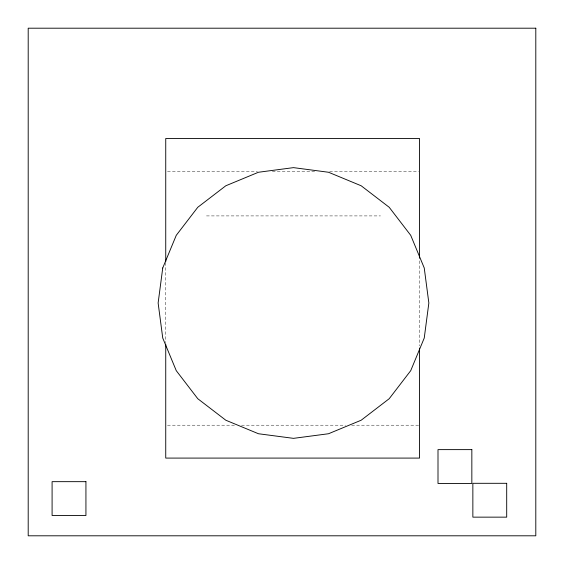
<?xml version="1.0" encoding="UTF-8"?>
<svg xmlns="http://www.w3.org/2000/svg" width="564" height="564" viewBox="0 0 564 564"><rect width="100%" height="100%" fill="white"/><g stroke="black" fill="none" stroke-linecap="round" stroke-linejoin="round"><path stroke-width="0.42" stroke-dasharray="2.82 2.11" d="M167.501 171.4L257.388 171.4M272.37 171.4L315.551 171.4M329.651 171.4L418.657 171.4M206.494 215.913L380.488 215.913M167.501 425.2L235.357 425.2M241.526 425.2L345.513 425.2M351.682 425.2L418.657 425.2M419.538 260.885L419.538 345.887M165.738 262.648L165.738 342.757"/><path stroke-width="0.85" d="M419.538 258.241L419.538 138.511L165.738 138.511L165.738 261.767M419.538 348.037L419.538 458.088L165.738 458.088L165.738 344.125M162.742 267.963L158.131 302.995L162.742 338.033L176.264 370.675L197.774 398.713L225.811 420.222L258.46 433.744L293.491 438.355L328.523 433.744L361.171 420.222L389.202 398.713L410.719 370.675L424.241 338.033L428.851 302.995L424.241 267.963L410.719 235.315L389.202 207.284L361.171 185.775L328.523 172.253L293.491 167.635L258.46 172.253L225.811 185.775L197.774 207.284L176.264 235.315L162.742 267.963M535.8 28.2L28.2 28.2L28.2 535.8L535.8 535.8L535.8 28.2M471.842 449.621L438.002 449.621L438.002 483.461L471.842 483.461L471.842 449.621M85.932 481.663L52.092 481.663L52.092 515.503L85.932 515.503L85.932 481.663M506.698 483.306L472.858 483.306L472.858 517.146L506.698 517.146L506.698 483.306"/></g></svg>
